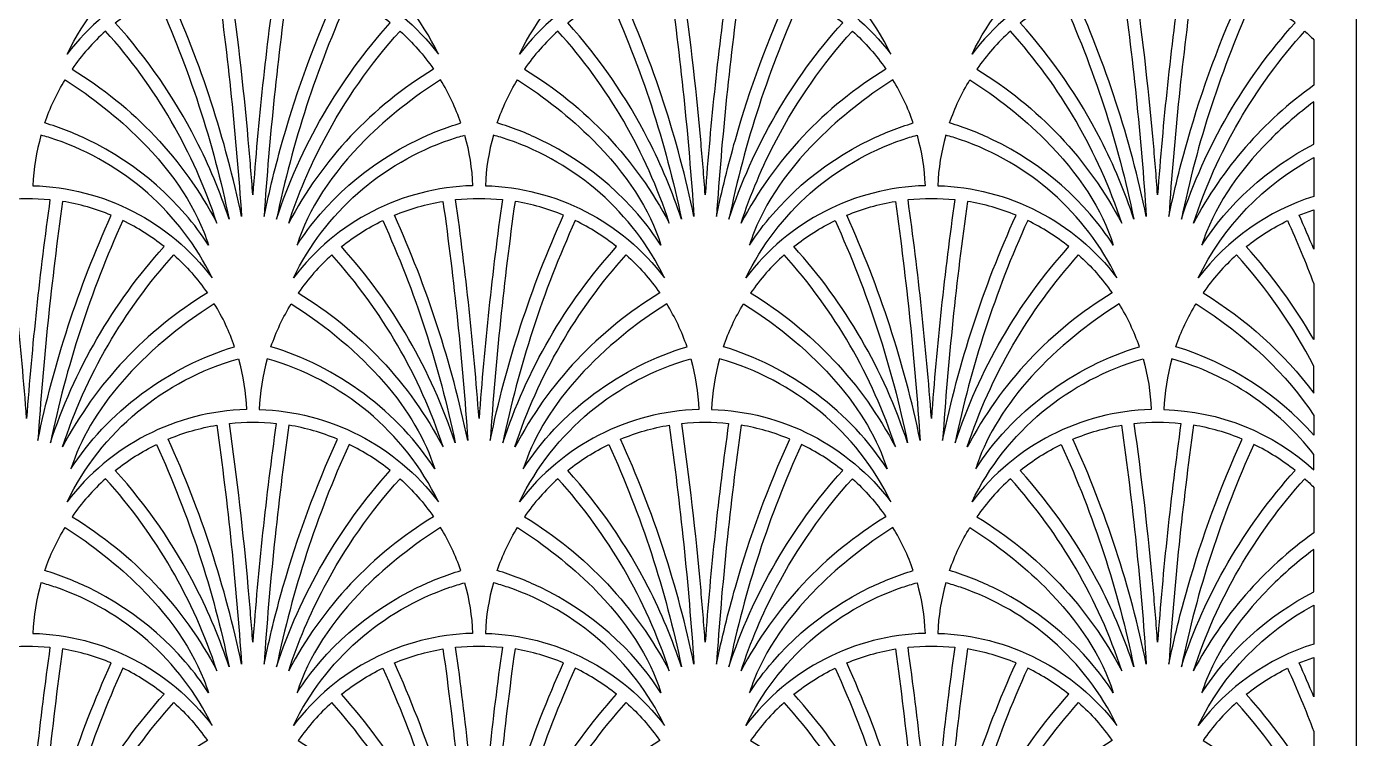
# Model space of a CAD drawing. Extents: x 2725 to 3975, y -848 to 1652.
# Drawn here: x 3350 to 3975, y 436 to 771 of the extents above; entities that cross this region are included whole.
import ezdxf

# ---------------------------------------------------------------- set-up
doc = ezdxf.new("R2010")
doc.units = 0
doc.layers.add('LAYER_05', color=1, linetype='CONTINUOUS')

msp = doc.modelspace()

# ---------------------------------------------------------------- linework, layer by layer
at = {"layer": 'LAYER_05'}
msp.add_lwpolyline([(2725.05, -848.03), (3975.05, -848.03), (3975.05, 1651.97), (2725.05, 1651.97)], close=True, dxfattribs=at)
for points in [[(3453.36, 801.12, 0.227638), (3369.15, 757.8, -0.214359), (3449.6, 824.9, -0.058403)], [(3459.37, 801.12, -0.227638), (3543.58, 757.8, 0.214359), (3463.13, 824.9, 0.058403)], [(3665.99, 801.12, 0.227638), (3581.77, 757.8, -0.214359), (3662.22, 824.9, -0.058403)], [(3671.99, 801.12, -0.227638), (3756.2, 757.8, 0.214359), (3675.75, 824.9, 0.058403)], [(3878.61, 801.12, 0.227638), (3794.39, 757.8, -0.214359), (3874.85, 824.9, -0.058403)], [(3451.07, 681.42, 0.055844), (3416.58, 787.2, -0.057686), (3439.43, 793.77, -0.018184)], [(3454.25, 717.56, 0.012432), (3445.38, 794.58, -0.053276), (3467.35, 794.58, 0.016589), (3456.36, 691.72, 0.004156)], [(3470.53, 717.56, -0.037182), (3496.15, 787.2, 0.057686), (3473.3, 793.77, 0.018184), (3461.66, 681.42, -0.018623)], [(3663.69, 681.42, 0.055844), (3629.2, 787.2, -0.057686), (3652.06, 793.77, -0.018184)], [(3666.88, 717.56, 0.012432), (3658, 794.58, -0.053276), (3679.97, 794.58, 0.016589), (3668.99, 691.72, 0.004156)], [(3683.16, 717.56, -0.037182), (3708.77, 787.2, 0.057686), (3685.92, 793.77, 0.018184), (3674.28, 681.42, -0.018623)], [(3876.32, 681.42, 0.055844), (3841.82, 787.2, -0.057686), (3864.68, 793.77, -0.018184)], [(3879.5, 717.56, 0.012432), (3870.62, 794.58, -0.053276), (3892.59, 794.58, 0.016589), (3881.61, 691.72, 0.004156)], [(3895.78, 717.56, -0.037182), (3921.39, 787.2, 0.057686), (3898.54, 793.77, 0.018184), (3886.9, 681.42, -0.018623)], [(3429.62, 717.56, 0.065073), (3391.74, 772.48, -0.055584), (3411.11, 784.73, -0.055852), (3445.2, 680.21, 0.03936)], [(3467.53, 680.21, -0.104701), (3520.99, 772.48, 0.055584), (3501.62, 784.73, 0.055852)], [(3642.24, 717.56, 0.065073), (3604.37, 772.48, -0.055584), (3623.73, 784.73, -0.055852), (3657.82, 680.21, 0.03936)], [(3680.16, 680.21, -0.104701), (3733.61, 772.48, 0.055584), (3714.24, 784.73, 0.055852)], [(3854.87, 717.56, 0.065073), (3816.99, 772.48, -0.055584), (3836.36, 784.73, -0.055852), (3870.44, 680.21, 0.03936)], [(3892.78, 680.21, -0.104701), (3946.23, 772.48, 0.055584), (3926.86, 784.73, 0.055852)], [(3439.49, 678.34, 0.104879), (3387.17, 768.6, 0.057808), (3371.42, 750.71, -0.136031)], [(3489.87, 717.56, -0.062169), (3525.56, 768.6, -0.057808), (3541.31, 750.71, 0.136031), (3473.23, 678.34, -0.042433)], [(3652.12, 678.34, 0.104879), (3599.79, 768.6, 0.057808), (3584.04, 750.71, -0.136031)], [(3702.49, 717.56, -0.062169), (3738.18, 768.6, -0.057808), (3753.93, 750.71, 0.136031), (3685.86, 678.34, -0.042433)], [(3864.74, 678.34, 0.104879), (3812.41, 768.6, 0.057808), (3796.66, 750.71, -0.136031)], [(3955.05, 743.14, 0.117213), (3898.48, 678.34, -0.104879), (3950.8, 768.6, -0.014195), (3955.05, 764.55)], [(3435.55, 668.01), (3434.34, 669.86), (3433.08, 671.71), (3431.78, 673.54), (3430.44, 675.37), (3429.05, 677.19), (3427.62, 679), (3426.15, 680.79), (3424.64, 682.57), (3421.5, 686.08), (3418.21, 689.52), (3414.76, 692.87), (3411.18, 696.12), (3407.47, 699.27), (3403.64, 702.3), (3399.7, 705.2), (3395.66, 707.97), (3391.54, 710.59), (3387.35, 713.07), (3383.1, 715.39), (3378.8, 717.56, 0.039301), (3358.6, 725.43, -0.054287), (3368.14, 745.69, -0.053379), (3403.49, 717.56), (3406.4, 714.58), (3409.2, 711.56), (3411.89, 708.52), (3414.46, 705.46), (3416.91, 702.37), (3419.24, 699.27), (3421.45, 696.15), (3423.54, 693.02), (3425.49, 689.89), (3427.32, 686.75), (3429.02, 683.6), (3430.59, 680.47), (3432.02, 677.33), (3433.33, 674.21), (3433.93, 672.66), (3434.51, 671.1), (3435.04, 669.55)], [(3477.18, 668.01), (3478.39, 669.86), (3479.65, 671.71), (3480.95, 673.54), (3482.29, 675.37), (3483.68, 677.19), (3485.11, 679), (3486.58, 680.79), (3488.09, 682.57), (3491.23, 686.08), (3494.52, 689.52), (3497.97, 692.87), (3501.55, 696.12), (3505.26, 699.27), (3509.09, 702.3), (3513.03, 705.2), (3517.06, 707.97), (3521.18, 710.59), (3525.38, 713.07), (3529.63, 715.39), (3533.92, 717.56, -0.039301), (3554.12, 725.43, 0.054287), (3544.59, 745.69, 0.053379), (3509.24, 717.56), (3506.33, 714.58), (3503.53, 711.56), (3500.84, 708.52), (3498.27, 705.46), (3495.82, 702.37), (3493.48, 699.27), (3491.28, 696.15), (3489.19, 693.02), (3487.24, 689.89), (3485.41, 686.75), (3483.71, 683.6), (3482.14, 680.47), (3480.71, 677.33), (3479.4, 674.21), (3478.8, 672.66), (3478.22, 671.1), (3477.68, 669.55)], [(3648.17, 668.01), (3646.96, 669.86), (3645.7, 671.71), (3644.4, 673.54), (3643.06, 675.37), (3641.67, 677.19), (3640.25, 679), (3638.78, 680.79), (3637.27, 682.57), (3634.12, 686.08), (3630.83, 689.52), (3627.38, 692.87), (3623.8, 696.12), (3620.09, 699.27), (3616.26, 702.3), (3612.32, 705.2), (3608.29, 707.97), (3604.17, 710.59), (3599.97, 713.07), (3595.72, 715.39), (3591.43, 717.56, 0.039301), (3571.23, 725.43, -0.054287), (3580.76, 745.69, -0.053379), (3616.11, 717.56), (3619.02, 714.58), (3621.82, 711.56), (3624.51, 708.52), (3627.08, 705.46), (3629.54, 702.37), (3631.87, 699.27), (3634.08, 696.15), (3636.16, 693.02), (3638.11, 689.89), (3639.94, 686.75), (3641.64, 683.6), (3643.21, 680.47), (3644.65, 677.33), (3645.95, 674.21), (3646.56, 672.66), (3647.13, 671.1), (3647.67, 669.55)], [(3689.8, 668.01), (3691.01, 669.86), (3692.27, 671.71), (3693.57, 673.54), (3694.91, 675.37), (3696.3, 677.19), (3697.73, 679), (3699.2, 680.79), (3700.71, 682.57), (3703.85, 686.08), (3707.15, 689.52), (3710.59, 692.87), (3714.17, 696.12), (3717.88, 699.27), (3721.71, 702.3), (3725.65, 705.2), (3729.69, 707.97), (3733.81, 710.59), (3738, 713.07), (3742.25, 715.39), (3746.55, 717.56, -0.039301), (3766.75, 725.43, 0.054287), (3757.21, 745.69, 0.053379), (3721.86, 717.56), (3718.95, 714.58), (3716.15, 711.56), (3713.46, 708.52), (3710.89, 705.46), (3708.44, 702.37), (3706.11, 699.27), (3703.9, 696.15), (3701.82, 693.02), (3699.86, 689.89), (3698.03, 686.75), (3696.33, 683.6), (3694.77, 680.47), (3693.33, 677.33), (3692.02, 674.21), (3691.42, 672.66), (3690.85, 671.1), (3690.31, 669.55)], [(3860.8, 668.01), (3859.58, 669.86), (3858.33, 671.71), (3857.03, 673.54), (3855.68, 675.37), (3854.3, 677.19), (3852.87, 679), (3851.4, 680.79), (3849.89, 682.57), (3846.75, 686.08), (3843.45, 689.52), (3840.01, 692.87), (3836.42, 696.12), (3832.71, 699.27), (3828.88, 702.3), (3824.94, 705.2), (3820.91, 707.97), (3816.79, 710.59), (3812.6, 713.07), (3808.35, 715.39), (3804.05, 717.56, 0.039301), (3783.85, 725.43, -0.054287), (3793.39, 745.69, -0.053379), (3828.74, 717.56), (3831.65, 714.58), (3834.45, 711.56), (3837.13, 708.52), (3839.7, 705.46), (3842.16, 702.37), (3844.49, 699.27), (3846.7, 696.15), (3848.78, 693.02), (3850.74, 689.89), (3852.56, 686.75), (3854.26, 683.6), (3855.83, 680.47), (3857.27, 677.33), (3858.57, 674.21), (3859.18, 672.66), (3859.75, 671.1), (3860.29, 669.55)], [(3955.05, 735.38, 0.034322), (3934.48, 717.56), (3931.57, 714.58), (3928.77, 711.56), (3926.09, 708.52), (3923.51, 705.46), (3921.06, 702.37), (3918.73, 699.27), (3916.52, 696.15), (3914.44, 693.02), (3912.48, 689.89), (3910.65, 686.75), (3908.96, 683.6), (3907.39, 680.47), (3905.95, 677.33), (3904.64, 674.21), (3904.04, 672.66), (3903.47, 671.1), (3902.93, 669.55), (3902.42, 668.01), (3904.74, 671.48), (3907.21, 674.94), (3909.83, 678.35), (3912.6, 681.72), (3915.52, 685.04), (3918.57, 688.29), (3921.75, 691.48), (3925.06, 694.58), (3928.49, 697.59), (3932.03, 700.5), (3935.67, 703.3), (3939.4, 705.99), (3943.22, 708.56), (3947.1, 711), (3951.05, 713.31), (3955.05, 715.49)], [(3363.73, 717.56, 0.01416), (3356.82, 719.7, 0.058403), (3353.05, 695.93, -0.227638), (3437.27, 652.61, 0.199593)], [(3549, 717.56, -0.01416), (3555.91, 719.7, -0.058403), (3559.67, 695.93, 0.227638), (3475.46, 652.61, -0.199593)], [(3576.35, 717.56, 0.01416), (3569.44, 719.7, 0.058403), (3565.68, 695.93, -0.227638), (3649.89, 652.61, 0.199593)], [(3761.63, 717.56, -0.01416), (3768.54, 719.7, -0.058403), (3772.3, 695.93, 0.227638), (3688.08, 652.61, -0.199593)], [(3788.97, 717.56, 0.01416), (3782.06, 719.7, 0.058403), (3778.3, 695.93, -0.227638), (3862.51, 652.61, 0.199593)], [(3955.05, 690.91, 0.15563), (3900.71, 652.61, -0.157266), (3955.05, 709.18)], [(3350.05, 586.52, 0.016589), (3339.07, 689.38, -0.053276), (3361.04, 689.38, 0.016589)], [(3366.98, 688.57, 0.018184), (3355.35, 576.23, -0.055844), (3389.84, 682.01, 0.057686)], [(3545.74, 688.57, -0.018184), (3557.38, 576.23, 0.055844), (3522.89, 682.01, -0.057686)], [(3562.68, 586.52, 0.016589), (3551.69, 689.38, -0.053276), (3573.66, 689.38, 0.016589)], [(3579.61, 688.57, 0.018184), (3567.97, 576.23, -0.055844), (3602.46, 682.01, 0.057686)], [(3758.37, 688.57, -0.018184), (3770.01, 576.23, 0.055844), (3735.51, 682.01, -0.057686)], [(3775.3, 586.52, 0.016589), (3764.31, 689.38, -0.053276), (3786.28, 689.38, 0.016589)], [(3792.23, 688.57, 0.018184), (3780.59, 576.23, -0.055844), (3815.08, 682.01, 0.057686)], [(3955.05, 666.06, 0.008696), (3948.14, 682.01, -0.017873), (3955.05, 684.6)], [(3395.31, 679.54, 0.055852), (3361.22, 575.01, -0.104701), (3414.67, 667.29, 0.055584)], [(3517.42, 679.54, -0.055852), (3551.51, 575.01, 0.104701), (3498.05, 667.29, -0.055584)], [(3607.93, 679.54, 0.055852), (3573.84, 575.01, -0.104701), (3627.3, 667.29, 0.055584)], [(3730.04, 679.54, -0.055852), (3764.13, 575.01, 0.104701), (3710.68, 667.29, -0.055584)], [(3820.55, 679.54, 0.055852), (3786.47, 575.01, -0.104701), (3839.92, 667.29, 0.055584)], [(3955.05, 623.61, 0.052591), (3923.3, 667.29, -0.055584), (3942.67, 679.54, -0.01634), (3955.05, 649.76)], [(3435, 645.52, 0.136031), (3366.92, 573.15, -0.104879), (3419.25, 663.4, -0.057808)], [(3477.73, 645.52, -0.136031), (3545.81, 573.15, 0.104879), (3493.48, 663.4, 0.057808)], [(3647.62, 645.52, 0.136031), (3579.55, 573.15, -0.104879), (3631.87, 663.4, -0.057808)], [(3690.35, 645.52, -0.136031), (3758.43, 573.15, 0.104879), (3706.1, 663.4, 0.057808)], [(3860.24, 645.52, 0.136031), (3792.17, 573.15, -0.104879), (3844.49, 663.4, -0.057808)], [(3955.05, 611.14, 0.063542), (3918.72, 663.4, 0.057808), (3902.97, 645.52, -0.095272), (3955.05, 598.39)], [(3438.28, 640.49), (3432.06, 636.36), (3426.04, 632.08), (3420.22, 627.66), (3414.62, 623.09), (3411.92, 620.77), (3409.28, 618.41), (3406.7, 616.03), (3404.2, 613.62), (3401.76, 611.19), (3399.4, 608.73), (3397.11, 606.25), (3394.9, 603.76), (3392.77, 601.24), (3390.71, 598.72), (3388.74, 596.18), (3386.85, 593.62), (3385.04, 591.06), (3383.31, 588.49), (3381.68, 585.92), (3380.12, 583.34), (3378.66, 580.76), (3377.28, 578.18), (3375.99, 575.6), (3374.79, 573.03), (3373.68, 570.46), (3372.65, 567.9), (3371.72, 565.35), (3370.87, 562.81), (3372.44, 565.2), (3374.09, 567.58), (3375.8, 569.94), (3377.59, 572.29), (3379.45, 574.62), (3381.38, 576.92), (3383.38, 579.2), (3385.44, 581.45), (3387.56, 583.67), (3389.75, 585.85), (3392, 587.99), (3394.3, 590.1), (3396.66, 592.16), (3399.07, 594.17), (3401.53, 596.14), (3404.04, 598.05), (3406.59, 599.91), (3409.18, 601.72), (3411.81, 603.47), (3414.48, 605.15), (3417.17, 606.78), (3419.89, 608.34), (3422.63, 609.84), (3425.4, 611.27), (3428.18, 612.63), (3430.97, 613.93), (3433.77, 615.15), (3436.58, 616.31), (3439.39, 617.4), (3442.21, 618.41), (3445.01, 619.36), (3447.81, 620.24, 0.054287)], [(3474.45, 640.49), (3480.66, 636.36), (3486.69, 632.08), (3492.51, 627.66), (3498.1, 623.09), (3500.81, 620.77), (3503.45, 618.41), (3506.02, 616.03), (3508.53, 613.62), (3510.97, 611.19), (3513.33, 608.73), (3515.62, 606.25), (3517.83, 603.76), (3519.96, 601.24), (3522.02, 598.72), (3523.99, 596.18), (3525.88, 593.62), (3527.69, 591.06), (3529.41, 588.49), (3531.05, 585.92), (3532.6, 583.34), (3534.07, 580.76), (3535.45, 578.18), (3536.74, 575.6), (3537.94, 573.03), (3539.05, 570.46), (3540.08, 567.9), (3541.01, 565.35), (3541.86, 562.81), (3540.29, 565.2), (3538.64, 567.58), (3536.92, 569.94), (3535.13, 572.29), (3533.27, 574.62), (3531.35, 576.92), (3529.35, 579.2), (3527.29, 581.45), (3525.16, 583.67), (3522.98, 585.85), (3520.73, 587.99), (3518.43, 590.1), (3516.07, 592.16), (3513.66, 594.17), (3511.19, 596.14), (3508.69, 598.05), (3506.14, 599.91), (3503.54, 601.72), (3500.92, 603.47), (3498.25, 605.15), (3495.56, 606.78), (3492.84, 608.34), (3490.1, 609.84), (3487.33, 611.27), (3484.55, 612.63), (3481.76, 613.93), (3478.96, 615.15), (3476.15, 616.31), (3473.33, 617.4), (3470.52, 618.41), (3467.72, 619.36), (3464.92, 620.24, -0.054287)], [(3650.9, 640.49), (3644.69, 636.36), (3638.66, 632.08), (3632.84, 627.66), (3627.25, 623.09), (3624.54, 620.77), (3621.9, 618.41), (3619.33, 616.03), (3616.82, 613.62), (3614.38, 611.19), (3612.02, 608.73), (3609.73, 606.25), (3607.52, 603.76), (3605.39, 601.24), (3603.33, 598.72), (3601.36, 596.18), (3599.47, 593.62), (3597.66, 591.06), (3595.94, 588.49), (3594.3, 585.92), (3592.75, 583.34), (3591.28, 580.76), (3589.9, 578.18), (3588.62, 575.6), (3587.41, 573.03), (3586.3, 570.46), (3585.28, 567.9), (3584.34, 565.35), (3583.49, 562.81), (3585.06, 565.2), (3586.71, 567.58), (3588.43, 569.94), (3590.22, 572.29), (3592.08, 574.62), (3594, 576.92), (3596, 579.2), (3598.06, 581.45), (3600.19, 583.67), (3602.37, 585.85), (3604.62, 587.99), (3606.93, 590.1), (3609.28, 592.16), (3611.7, 594.17), (3614.16, 596.14), (3616.66, 598.05), (3619.22, 599.91), (3621.81, 601.72), (3624.44, 603.47), (3627.1, 605.15), (3629.79, 606.78), (3632.51, 608.34), (3635.26, 609.84), (3638.02, 611.27), (3640.8, 612.63), (3643.59, 613.93), (3646.4, 615.15), (3649.2, 616.31), (3652.02, 617.4), (3654.83, 618.41), (3657.64, 619.36), (3660.44, 620.24, 0.054287)], [(3687.07, 640.49), (3693.29, 636.36), (3699.31, 632.08), (3705.13, 627.66), (3710.73, 623.09), (3713.43, 620.77), (3716.07, 618.41), (3718.65, 616.03), (3721.15, 613.62), (3723.59, 611.19), (3725.95, 608.73), (3728.24, 606.25), (3730.45, 603.76), (3732.59, 601.24), (3734.64, 598.72), (3736.61, 596.18), (3738.51, 593.62), (3740.31, 591.06), (3742.04, 588.49), (3743.67, 585.92), (3745.23, 583.34), (3746.69, 580.76), (3748.07, 578.18), (3749.36, 575.6), (3750.56, 573.03), (3751.67, 570.46), (3752.7, 567.9), (3753.64, 565.35), (3754.48, 562.81), (3752.91, 565.2), (3751.26, 567.58), (3749.55, 569.94), (3747.76, 572.29), (3745.9, 574.62), (3743.97, 576.92), (3741.97, 579.2), (3739.91, 581.45), (3737.79, 583.67), (3735.6, 585.85), (3733.35, 587.99), (3731.05, 590.1), (3728.69, 592.16), (3726.28, 594.17), (3723.82, 596.14), (3721.31, 598.05), (3718.76, 599.91), (3716.17, 601.72), (3713.54, 603.47), (3710.88, 605.15), (3708.18, 606.78), (3705.46, 608.34), (3702.72, 609.84), (3699.95, 611.27), (3697.17, 612.63), (3694.38, 613.93), (3691.58, 615.15), (3688.77, 616.31), (3685.96, 617.4), (3683.15, 618.41), (3680.34, 619.36), (3677.54, 620.24, -0.054287)], [(3863.52, 640.49), (3857.31, 636.36), (3851.28, 632.08), (3845.46, 627.66), (3839.87, 623.09), (3837.16, 620.77), (3834.52, 618.41), (3831.95, 616.03), (3829.44, 613.62), (3827.01, 611.19), (3824.64, 608.73), (3822.36, 606.25), (3820.14, 603.76), (3818.01, 601.24), (3815.96, 598.72), (3813.98, 596.18), (3812.09, 593.62), (3810.28, 591.06), (3808.56, 588.49), (3806.92, 585.92), (3805.37, 583.34), (3803.9, 580.76), (3802.53, 578.18), (3801.24, 575.6), (3800.04, 573.03), (3798.92, 570.46), (3797.9, 567.9), (3796.96, 565.35), (3796.11, 562.81), (3797.69, 565.2), (3799.33, 567.58), (3801.05, 569.94), (3802.84, 572.29), (3804.7, 574.62), (3806.63, 576.92), (3808.62, 579.2), (3810.68, 581.45), (3812.81, 583.67), (3815, 585.85), (3817.24, 587.99), (3819.55, 590.1), (3821.91, 592.16), (3824.32, 594.17), (3826.78, 596.14), (3829.29, 598.05), (3831.84, 599.91), (3834.43, 601.72), (3837.06, 603.47), (3839.72, 605.15), (3842.41, 606.78), (3845.13, 608.34), (3847.88, 609.84), (3850.64, 611.27), (3853.42, 612.63), (3856.21, 613.93), (3859.02, 615.15), (3861.83, 616.31), (3864.64, 617.4), (3867.45, 618.41), (3870.26, 619.36), (3873.06, 620.24, 0.054287)], [(3955.05, 578.69, 0.137332), (3890.16, 620.24, -0.054287), (3899.7, 640.49), (3904.03, 637.64), (3908.28, 634.71), (3912.44, 631.71), (3916.49, 628.64), (3920.44, 625.51), (3924.27, 622.31), (3927.98, 619.06), (3931.57, 615.75), (3935.02, 612.39), (3938.33, 608.98), (3941.51, 605.54), (3944.53, 602.06), (3947.4, 598.55), (3950.11, 595.01), (3952.66, 591.46), (3955.05, 587.89)], [(3453.36, 590.73, 0.227638), (3369.15, 547.41, -0.214359), (3449.6, 614.51, -0.058403)], [(3459.37, 590.73, -0.227638), (3543.58, 547.41, 0.214359), (3463.13, 614.51, 0.058403)], [(3665.99, 590.73, 0.227638), (3581.77, 547.41, -0.214359), (3662.22, 614.51, -0.058403)], [(3671.99, 590.73, -0.227638), (3756.2, 547.41, 0.214359), (3675.75, 614.51, 0.058403)], [(3878.61, 590.73, 0.227638), (3794.39, 547.41, -0.214359), (3874.85, 614.51, -0.058403)], [(3955.05, 569.59, 0.161385), (3888.37, 614.51, 0.058403), (3884.61, 590.73, -0.179032), (3955.05, 562.45)], [(3451.07, 471.03, 0.055844), (3416.58, 576.81, -0.057686), (3439.43, 583.38, -0.018184)], [(3454.25, 507.17, 0.012432), (3445.38, 584.19, -0.053276), (3467.35, 584.19, 0.016589), (3456.36, 481.33, 0.004156)], [(3470.53, 507.17, -0.037182), (3496.15, 576.81, 0.057686), (3473.3, 583.38, 0.018184), (3461.66, 471.03, -0.018623)], [(3663.69, 471.03, 0.055844), (3629.2, 576.81, -0.057686), (3652.06, 583.38, -0.018184)], [(3666.88, 507.17, 0.012432), (3658, 584.19, -0.053276), (3679.97, 584.19, 0.016589), (3668.99, 481.33, 0.004156)], [(3683.16, 507.17, -0.037182), (3708.77, 576.81, 0.057686), (3685.92, 583.38, 0.018184), (3674.28, 471.03, -0.018623)], [(3876.32, 471.03, 0.055844), (3841.82, 576.81, -0.057686), (3864.68, 583.38, -0.018184)], [(3879.5, 507.17, 0.012432), (3870.62, 584.19, -0.053276), (3892.59, 584.19, 0.016589), (3881.61, 481.33, 0.004156)], [(3895.78, 507.17, -0.037182), (3921.39, 576.81, 0.057686), (3898.54, 583.38, 0.018184), (3886.9, 471.03, -0.018623)], [(3429.62, 507.17, 0.065073), (3391.74, 562.09, -0.055584), (3411.11, 574.34, -0.055852), (3445.2, 469.82, 0.03936)], [(3467.53, 469.82, -0.104701), (3520.99, 562.09, 0.055584), (3501.62, 574.34, 0.055852)], [(3642.24, 507.17, 0.065073), (3604.37, 562.09, -0.055584), (3623.73, 574.34, -0.055852), (3657.82, 469.82, 0.03936)], [(3680.16, 469.82, -0.104701), (3733.61, 562.09, 0.055584), (3714.24, 574.34, 0.055852)], [(3854.87, 507.17, 0.065073), (3816.99, 562.09, -0.055584), (3836.36, 574.34, -0.055852), (3870.44, 469.82, 0.03936)], [(3892.78, 469.82, -0.104701), (3946.23, 562.09, 0.055584), (3926.86, 574.34, 0.055852)], [(3439.49, 467.95, 0.104879), (3387.17, 558.2, 0.057808), (3371.42, 540.32, -0.136031)], [(3489.87, 507.17, -0.062169), (3525.56, 558.2, -0.057808), (3541.31, 540.32, 0.136031), (3473.23, 467.95, -0.042433)], [(3652.12, 467.95, 0.104879), (3599.79, 558.2, 0.057808), (3584.04, 540.32, -0.136031)], [(3702.49, 507.17, -0.062169), (3738.18, 558.2, -0.057808), (3753.93, 540.32, 0.136031), (3685.86, 467.95, -0.042433)], [(3864.74, 467.95, 0.104879), (3812.41, 558.2, 0.057808), (3796.66, 540.32, -0.136031)], [(3955.05, 532.74, 0.117213), (3898.48, 467.95, -0.104879), (3950.8, 558.2, -0.014195), (3955.05, 554.15)], [(3435.55, 457.62), (3434.34, 459.47), (3433.08, 461.31), (3431.78, 463.15), (3430.44, 464.98), (3429.05, 466.8), (3427.62, 468.61), (3426.15, 470.4), (3424.64, 472.18), (3421.5, 475.69), (3418.21, 479.13), (3414.76, 482.48), (3411.18, 485.73), (3407.47, 488.88), (3403.64, 491.9), (3399.7, 494.81), (3395.66, 497.58), (3391.54, 500.2), (3387.35, 502.68), (3383.1, 505), (3378.8, 507.17, 0.039301), (3358.6, 515.04, -0.054287), (3368.14, 535.29, -0.053379), (3403.49, 507.17), (3406.4, 504.18), (3409.2, 501.17), (3411.89, 498.13), (3414.46, 495.07), (3416.91, 491.98), (3419.24, 488.88), (3421.45, 485.76), (3423.54, 482.63), (3425.49, 479.49), (3427.32, 476.35), (3429.02, 473.21), (3430.59, 470.08), (3432.02, 466.94), (3433.33, 463.82), (3433.93, 462.26), (3434.51, 460.71), (3435.04, 459.16)], [(3477.18, 457.62), (3478.39, 459.47), (3479.65, 461.31), (3480.95, 463.15), (3482.29, 464.98), (3483.68, 466.8), (3485.11, 468.61), (3486.58, 470.4), (3488.09, 472.18), (3491.23, 475.69), (3494.52, 479.13), (3497.97, 482.48), (3501.55, 485.73), (3505.26, 488.88), (3509.09, 491.9), (3513.03, 494.81), (3517.06, 497.58), (3521.18, 500.2), (3525.38, 502.68), (3529.63, 505), (3533.92, 507.17, -0.039301), (3554.12, 515.04, 0.054287), (3544.59, 535.29, 0.053379), (3509.24, 507.17), (3506.33, 504.18), (3503.53, 501.17), (3500.84, 498.13), (3498.27, 495.07), (3495.82, 491.98), (3493.48, 488.88), (3491.28, 485.76), (3489.19, 482.63), (3487.24, 479.49), (3485.41, 476.35), (3483.71, 473.21), (3482.14, 470.08), (3480.71, 466.94), (3479.4, 463.82), (3478.8, 462.26), (3478.22, 460.71), (3477.68, 459.16)], [(3648.17, 457.62), (3646.96, 459.47), (3645.7, 461.31), (3644.4, 463.15), (3643.06, 464.98), (3641.67, 466.8), (3640.25, 468.61), (3638.78, 470.4), (3637.27, 472.18), (3634.12, 475.69), (3630.83, 479.13), (3627.38, 482.48), (3623.8, 485.73), (3620.09, 488.88), (3616.26, 491.9), (3612.32, 494.81), (3608.29, 497.58), (3604.17, 500.2), (3599.97, 502.68), (3595.72, 505), (3591.43, 507.17, 0.039301), (3571.23, 515.04, -0.054287), (3580.76, 535.29, -0.053379), (3616.11, 507.17), (3619.02, 504.18), (3621.82, 501.17), (3624.51, 498.13), (3627.08, 495.07), (3629.54, 491.98), (3631.87, 488.88), (3634.08, 485.76), (3636.16, 482.63), (3638.11, 479.49), (3639.94, 476.35), (3641.64, 473.21), (3643.21, 470.08), (3644.65, 466.94), (3645.95, 463.82), (3646.56, 462.26), (3647.13, 460.71), (3647.67, 459.16)], [(3689.8, 457.62), (3691.01, 459.47), (3692.27, 461.31), (3693.57, 463.15), (3694.91, 464.98), (3696.3, 466.8), (3697.73, 468.61), (3699.2, 470.4), (3700.71, 472.18), (3703.85, 475.69), (3707.15, 479.13), (3710.59, 482.48), (3714.17, 485.73), (3717.88, 488.88), (3721.71, 491.9), (3725.65, 494.81), (3729.69, 497.58), (3733.81, 500.2), (3738, 502.68), (3742.25, 505), (3746.55, 507.17, -0.039301), (3766.75, 515.04, 0.054287), (3757.21, 535.29, 0.053379), (3721.86, 507.17), (3718.95, 504.18), (3716.15, 501.17), (3713.46, 498.13), (3710.89, 495.07), (3708.44, 491.98), (3706.11, 488.88), (3703.9, 485.76), (3701.82, 482.63), (3699.86, 479.49), (3698.03, 476.35), (3696.33, 473.21), (3694.77, 470.08), (3693.33, 466.94), (3692.02, 463.82), (3691.42, 462.26), (3690.85, 460.71), (3690.31, 459.16)], [(3860.8, 457.62), (3859.58, 459.47), (3858.33, 461.31), (3857.03, 463.15), (3855.68, 464.98), (3854.3, 466.8), (3852.87, 468.61), (3851.4, 470.4), (3849.89, 472.18), (3846.75, 475.69), (3843.45, 479.13), (3840.01, 482.48), (3836.42, 485.73), (3832.71, 488.88), (3828.88, 491.9), (3824.94, 494.81), (3820.91, 497.58), (3816.79, 500.2), (3812.6, 502.68), (3808.35, 505), (3804.05, 507.17, 0.039301), (3783.85, 515.04, -0.054287), (3793.39, 535.29, -0.053379), (3828.74, 507.17), (3831.65, 504.18), (3834.45, 501.17), (3837.13, 498.13), (3839.7, 495.07), (3842.16, 491.98), (3844.49, 488.88), (3846.7, 485.76), (3848.78, 482.63), (3850.74, 479.49), (3852.56, 476.35), (3854.26, 473.21), (3855.83, 470.08), (3857.27, 466.94), (3858.57, 463.82), (3859.18, 462.26), (3859.75, 460.71), (3860.29, 459.16)], [(3955.05, 524.99, 0.034322), (3934.48, 507.17), (3931.57, 504.18), (3928.77, 501.17), (3926.09, 498.13), (3923.51, 495.07), (3921.06, 491.98), (3918.73, 488.88), (3916.52, 485.76), (3914.44, 482.63), (3912.48, 479.49), (3910.65, 476.35), (3908.96, 473.21), (3907.39, 470.08), (3905.95, 466.94), (3904.64, 463.82), (3904.04, 462.26), (3903.47, 460.71), (3902.93, 459.16), (3902.42, 457.62), (3904.74, 461.09), (3907.21, 464.54), (3909.83, 467.96), (3912.6, 471.33), (3915.52, 474.65), (3918.57, 477.9), (3921.75, 481.08), (3925.06, 484.18), (3928.49, 487.19), (3932.03, 490.11), (3935.67, 492.91), (3939.4, 495.6), (3943.22, 498.17), (3947.1, 500.61), (3951.05, 502.92), (3955.05, 505.1)], [(3363.73, 507.17, 0.01416), (3356.82, 509.31, 0.058403), (3353.05, 485.54, -0.227638), (3437.27, 442.22, 0.199593)], [(3549, 507.17, -0.01416), (3555.91, 509.31, -0.058403), (3559.67, 485.54, 0.227638), (3475.46, 442.22, -0.199593)], [(3576.35, 507.17, 0.01416), (3569.44, 509.31, 0.058403), (3565.68, 485.54, -0.227638), (3649.89, 442.22, 0.199593)], [(3761.63, 507.17, -0.01416), (3768.54, 509.31, -0.058403), (3772.3, 485.54, 0.227638), (3688.08, 442.22, -0.199593)], [(3788.97, 507.17, 0.01416), (3782.06, 509.31, 0.058403), (3778.3, 485.54, -0.227638), (3862.51, 442.22, 0.199593)], [(3955.05, 480.52, 0.15563), (3900.71, 442.22, -0.157266), (3955.05, 498.79)], [(3350.05, 376.13, 0.016589), (3339.07, 478.99, -0.053276), (3361.04, 478.99, 0.016589)], [(3366.98, 478.18, 0.018184), (3355.35, 365.84, -0.055844), (3389.84, 471.62, 0.057686)], [(3545.74, 478.18, -0.018184), (3557.38, 365.84, 0.055844), (3522.89, 471.62, -0.057686)], [(3562.68, 376.13, 0.016589), (3551.69, 478.99, -0.053276), (3573.66, 478.99, 0.016589)], [(3579.61, 478.18, 0.018184), (3567.97, 365.84, -0.055844), (3602.46, 471.62, 0.057686)], [(3758.37, 478.18, -0.018184), (3770.01, 365.84, 0.055844), (3735.51, 471.62, -0.057686)], [(3775.3, 376.13, 0.016589), (3764.31, 478.99, -0.053276), (3786.28, 478.99, 0.016589)], [(3792.23, 478.18, 0.018184), (3780.59, 365.84, -0.055844), (3815.08, 471.62, 0.057686)], [(3395.31, 469.15, 0.055852), (3361.22, 364.62, -0.104701), (3414.67, 456.89, 0.055584)], [(3517.42, 469.15, -0.055852), (3551.51, 364.62, 0.104701), (3498.05, 456.89, -0.055584)], [(3607.93, 469.15, 0.055852), (3573.84, 364.62, -0.104701), (3627.3, 456.89, 0.055584)], [(3730.04, 469.15, -0.055852), (3764.13, 364.62, 0.104701), (3710.68, 456.89, -0.055584)], [(3820.55, 469.15, 0.055852), (3786.47, 364.62, -0.104701), (3839.92, 456.89, 0.055584)], [(3955.05, 413.22, 0.052591), (3923.3, 456.89, -0.055584), (3942.67, 469.15, -0.01634), (3955.05, 439.36)], [(3955.05, 455.67, 0.008696), (3948.14, 471.62, -0.017873), (3955.05, 474.21)], [(3435, 435.13, 0.136031), (3366.92, 362.76, -0.104879), (3419.25, 453.01, -0.057808)], [(3477.73, 435.13, -0.136031), (3545.81, 362.76, 0.104879), (3493.48, 453.01, 0.057808)], [(3647.62, 435.13, 0.136031), (3579.55, 362.76, -0.104879), (3631.87, 453.01, -0.057808)], [(3690.35, 435.13, -0.136031), (3758.43, 362.76, 0.104879), (3706.1, 453.01, 0.057808)], [(3860.24, 435.13, 0.136031), (3792.17, 362.76, -0.104879), (3844.49, 453.01, -0.057808)], [(3955.05, 400.75, 0.063542), (3918.72, 453.01, 0.057808), (3902.97, 435.13, -0.095272), (3955.05, 388)]]:
    msp.add_lwpolyline(points, format="xyb", close=True, dxfattribs=at)

doc.saveas('drawing.dxf')
